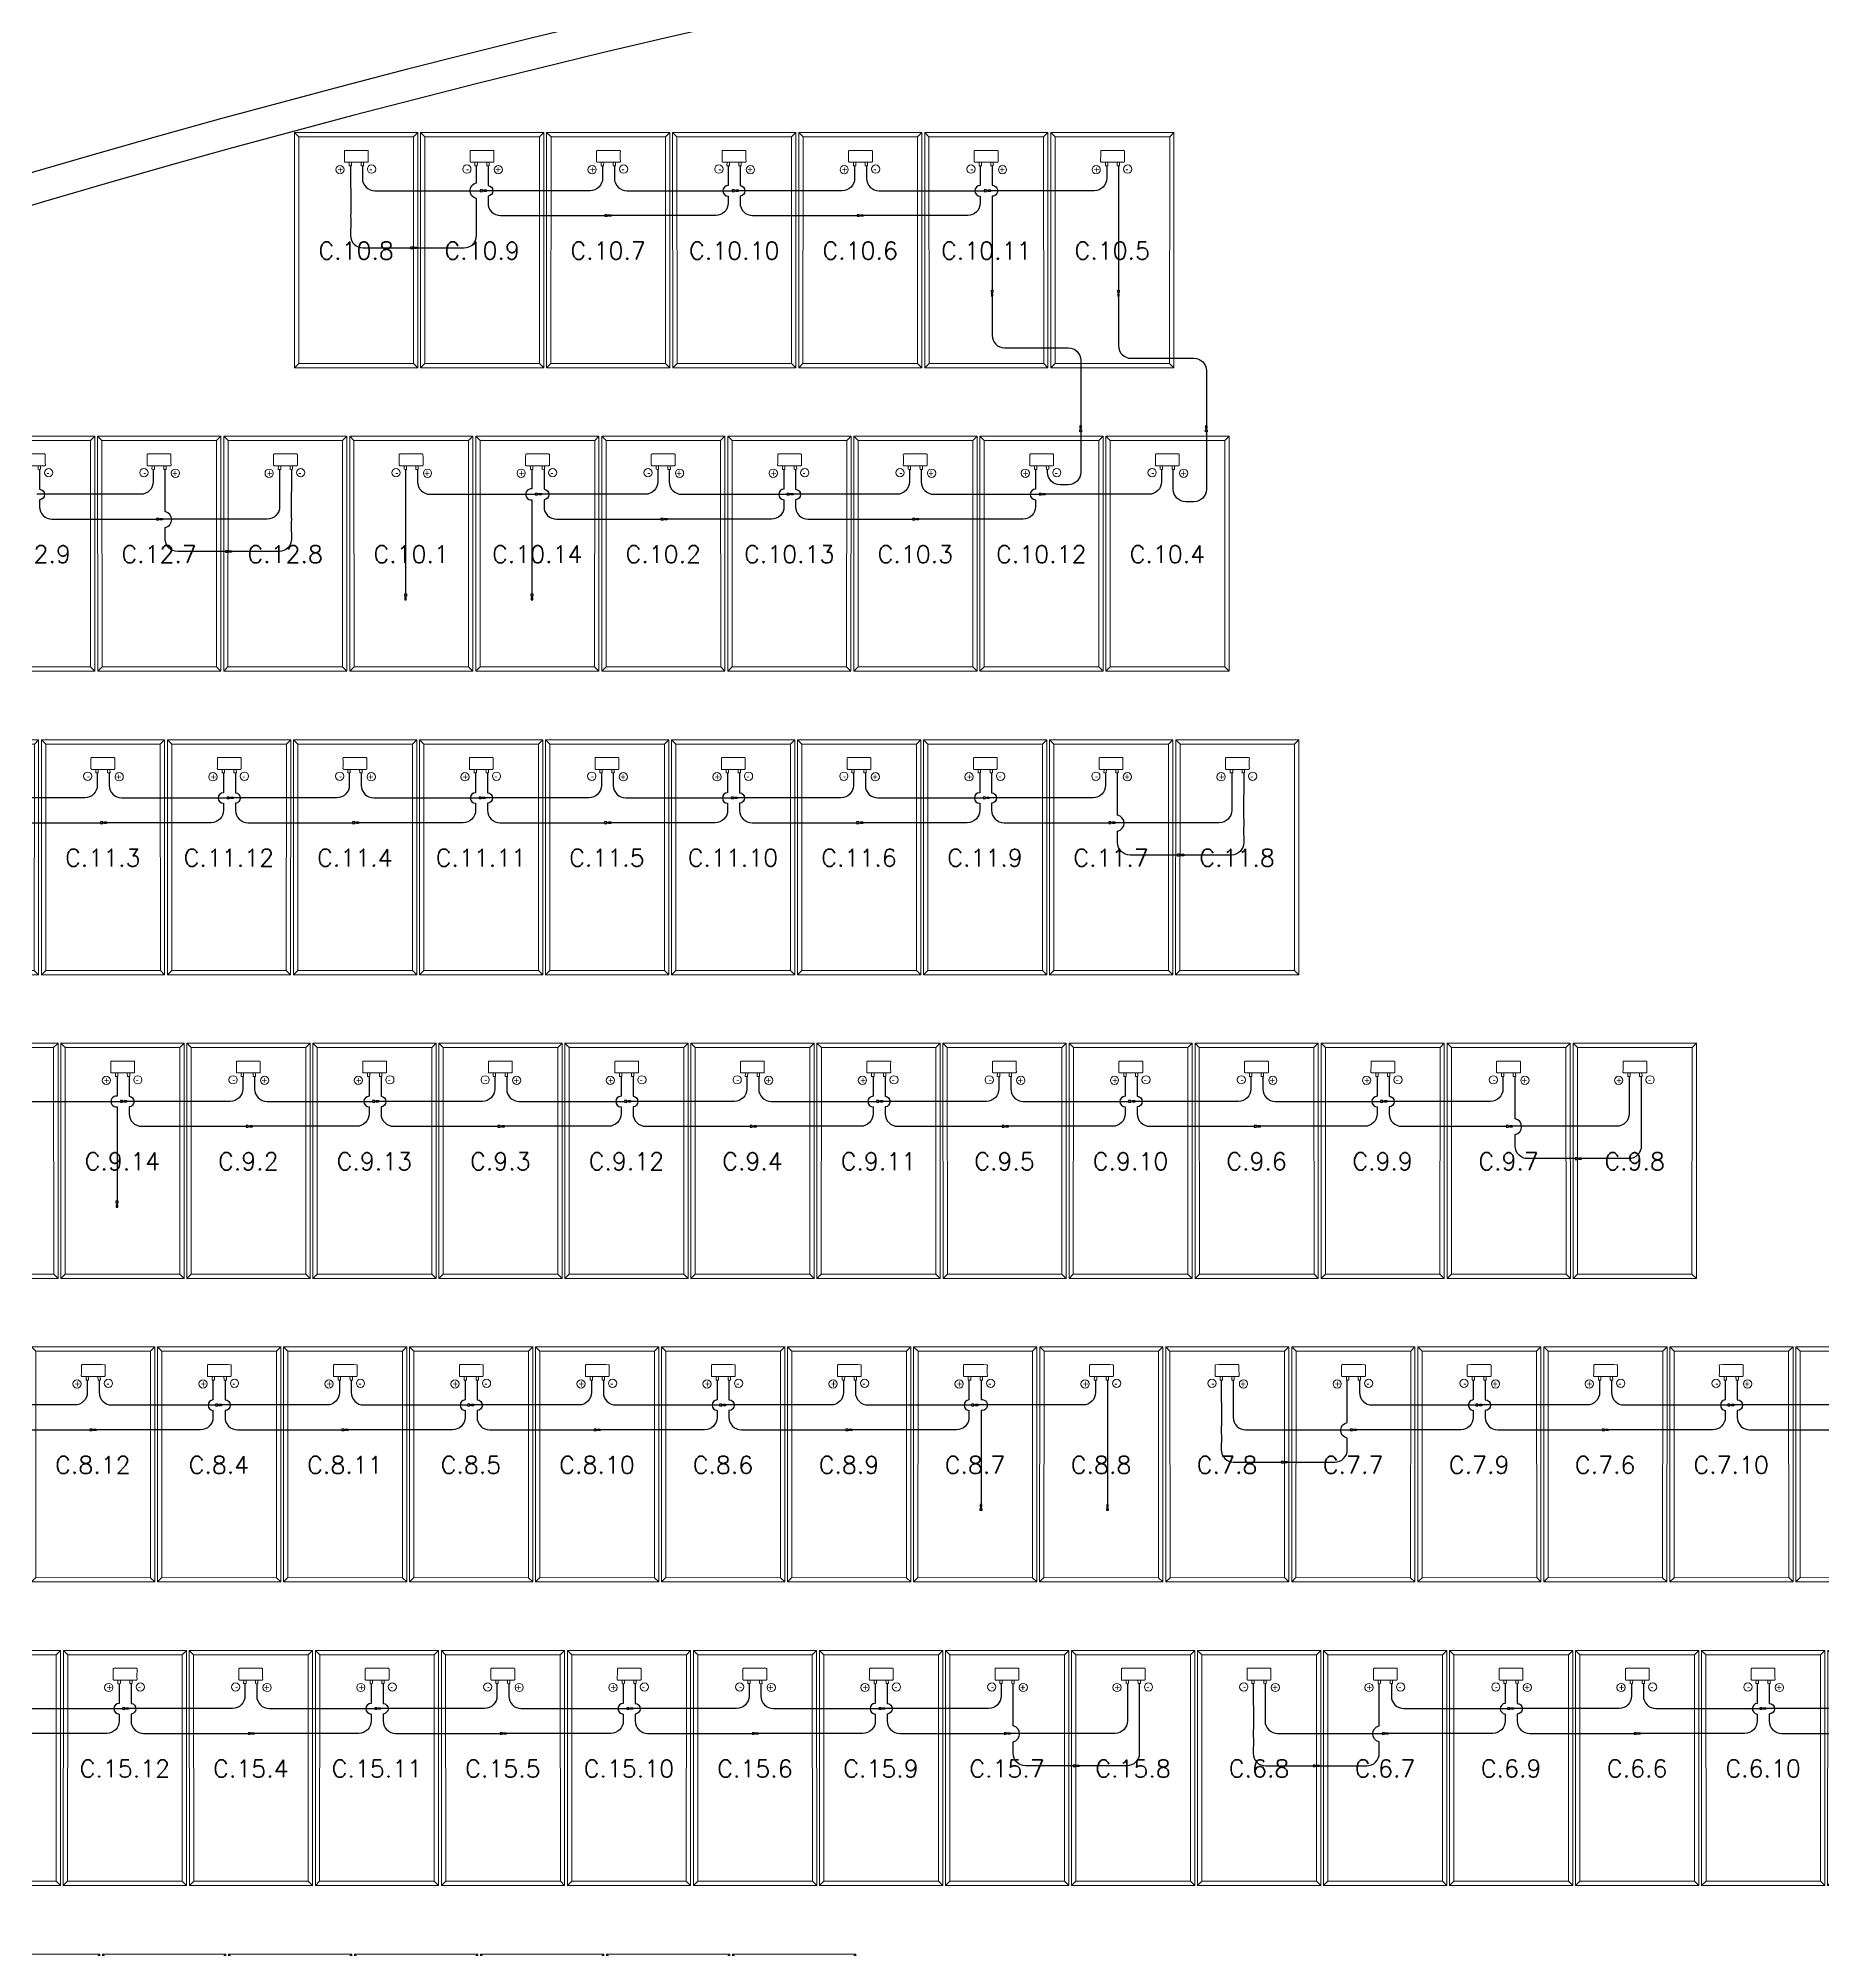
# Model space of a CAD drawing. Header units: metres. Extents: x 1796 to 2240, y -1398 to -999.
# Drawn here: x 1945.82 to 1960.17, y -1200.51 to -1185.15 of the extents above; entities that cross this region are included whole.
import ezdxf

# ---------------------------------------------------------------- set-up
doc = ezdxf.new("R2010")
doc.units = ezdxf.units.M
doc.header["$MEASUREMENT"] = 0
for name, color, linetype in [('ARQUITETURA', 253, 'CONTINUOUS'), ('CABO_MODULO_FV', 7, 'CONTINUOUS'), ('CABO_ORION_FV', 7, 'CONTINUOUS'), ('CONECTOR_MODULO_FV', 3, 'CONTINUOUS'), ('MÓDULOS FV', 7, 'CONTINUOUS')]:
    doc.layers.add(name, color=color, linetype=linetype)
doc.layers.add('MOD_ALOCADOS_A', color=5, linetype='CONTINUOUS', lineweight=9)
doc.layers.add('MODULOS_PV', color=2, linetype='CONTINUOUS', lineweight=9)
doc.styles.add('R120-500', font='romans.shx', dxfattribs={"height": 1.5})

# ---------------------------------------------------------------- blocks, each defined once
blk = doc.blocks.new('modulo')
at = {"layer": 'MODULOS_PV', "color": 8}
for p, q in [((-0.751, 2.014), (-0.753, 2.063)), ((-1.381, 1.342), (-1.43, 1.34)), ((0.577, 0.769), (0.626, 0.771)), ((-0.053, 0.097), (-0.051, 0.048))]:
    blk.add_line(p, q, dxfattribs=at)
for points in [[(-1.43, 1.34), (-0.753, 2.063), (0.626, 0.771), (-0.051, 0.048)], [(-1.381, 1.342), (-0.751, 2.014), (0.577, 0.769), (-0.053, 0.097)]]:
    blk.add_lwpolyline(points, close=True, dxfattribs=at)
for points in [[(-0.878, 1.581), (-0.857, 1.562), (-0.87, 1.548), (-0.891, 1.567)], [(-0.956, 1.498), (-0.935, 1.478), (-0.922, 1.492), (-0.943, 1.512)]]:
    blk.add_lwpolyline(points, dxfattribs=at)
blk.add_circle((-0.793, 1.591), 0.0332, dxfattribs=at)
at = {"layer": 'MODULOS_PV', "color": 1}
blk.add_circle((-0.963, 1.403), 0.0332, dxfattribs=at)
at = {"layer": 'MODULOS_PV', "color": 8}
blk.add_open_spline([(-0.986, 1.473), (-1.006, 1.493), (-1.027, 1.512), (-1.048, 1.532), (-1.048, 1.532), (-1.049, 1.534), (-1.049, 1.536), (-1.048, 1.538), (-1.048, 1.539), (-1.007, 1.583), (-0.966, 1.627), (-0.925, 1.67), (-0.924, 1.671), (-0.922, 1.672), (-0.919, 1.672), (-0.918, 1.671), (-0.917, 1.671), (-0.897, 1.652), (-0.876, 1.632), (-0.855, 1.613), (-0.855, 1.612), (-0.854, 1.611), (-0.854, 1.608), (-0.855, 1.606), (-0.855, 1.605), (-0.896, 1.561), (-0.937, 1.518), (-0.978, 1.474), (-0.979, 1.473), (-0.981, 1.472), (-0.984, 1.472), (-0.985, 1.473), (-0.986, 1.473)], degree=3, knots=[0, 0, 0, 0, 1, 1, 1, 1.002534, 1.003925, 1.008052, 1.008052, 1.008052, 2.008052, 2.008052, 2.008052, 2.012179, 2.01357, 2.016104, 2.016104, 2.016104, 3.016104, 3.016104, 3.016104, 3.018638, 3.02003, 3.024156, 3.024156, 3.024156, 4.024156, 4.024156, 4.024156, 4.028283, 4.029675, 4.032208, 4.032208, 4.032208, 4.032208], dxfattribs=at)
at = {"layer": 'MODULOS_PV', "color": 8, "insert": (-0.827, 1.597), "char_height": 0.0572, "width": 0.10748, "attachment_point": 1, "rotation": 46.8722}
blk.add_mtext('-', dxfattribs=at)
at = {"layer": 'MODULOS_PV', "color": 1, "insert": (-0.997, 1.409), "char_height": 0.0572, "width": 0.10748, "attachment_point": 1, "rotation": 46.8722}
blk.add_mtext('+', dxfattribs=at)
blk = doc.blocks.new('CONECTOR_PLACA')
at = {"layer": 'CONECTOR_MODULO_FV'}
blk.add_hatch(color=256, dxfattribs=at).paths.add_polyline_path([(-0.001, -0.018), (0.001, -0.018), (0.001, -0.024), (0, -0.024), (-0.001, -0.024)])
for p, q in [((0, 0), (-0.006, 0)), ((-0.006, 0), (-0.006, -0.018)), ((0.006, 0), (0, 0)), ((0.006, -0.018), (0.006, 0)), ((-0.006, -0.018), (0.006, -0.018)), ((-0.001, -0.018), (-0.001, -0.024)), ((0.001, -0.018), (0.001, -0.024))]:
    blk.add_line(p, q, dxfattribs=at)
for points in [[(-0.002, -0.018), (-0.002, -0.022), (-0.001, -0.023), (-0.001, -0.024), (0, -0.024)], [(0.002, -0.018), (0.002, -0.022), (0.001, -0.023), (0.001, -0.024), (0, -0.024)]]:
    blk.add_lwpolyline(points, dxfattribs=at)
blk = doc.blocks.new('CONECTOR ORION')
at = {"layer": 'CONECTOR_MODULO_FV', "true_color": 0xf8d731}
blk.add_hatch(color=40, dxfattribs=at).paths.add_polyline_path([(-537.822, -669.536), (-537.822, -669.538), (-537.816, -669.538), (-537.816, -669.537), (-537.816, -669.536)])
at = {"layer": 'CONECTOR_MODULO_FV', "color": 40, "true_color": 0xf8d731}
for p, q in [((-537.84, -669.537), (-537.84, -669.531)), ((-537.84, -669.531), (-537.822, -669.531)), ((-537.84, -669.543), (-537.84, -669.537)), ((-537.822, -669.543), (-537.84, -669.543)), ((-537.822, -669.531), (-537.822, -669.543)), ((-537.822, -669.536), (-537.816, -669.536)), ((-537.822, -669.538), (-537.816, -669.538))]:
    blk.add_line(p, q, dxfattribs=at)
for points in [[(-537.822, -669.534), (-537.818, -669.534), (-537.817, -669.536), (-537.816, -669.536), (-537.816, -669.537)], [(-537.822, -669.539), (-537.818, -669.539), (-537.817, -669.538), (-537.816, -669.538), (-537.816, -669.537)]]:
    blk.add_lwpolyline(points, dxfattribs=at)

msp = doc.modelspace()

# ---------------------------------------------------------------- hatches: boundary and pattern name
at = {"layer": 'ARQUITETURA'}
h = msp.add_hatch(dxfattribs=at)
h.set_pattern_fill('AR-SAND', color=116, scale=3, angle=-46.877, style=0)
h.set_pattern_definition([(350.62296, (1466.5355, -762.2295), (4.08992, 4.08927), [0, -4.56, 0, -5.1, 0, -4.875]), (320.623, (1466.5355, -762.2295), (9.808834, 1.91215), [0, -2.46, 0, -4.11, 0, -1.575]), (280.623, (1464.013, -759.536), (6.39856, -6.807323), [0, -1.5, 0, -5.4, 0, -7.05]), (270.623, (1464.013, -759.536), (8.08648, -4.78256), [0, -0.75, 0, -3.54, 0, -4.05])])
edge = h.paths.add_edge_path()
edge.add_arc((1971.325, -1273.05), 92, 93.82041, 111.90763)
edge.add_line((1936.999, -1187.694), (1937.559, -1189.085))
edge.add_arc((1971.325, -1273.05), 90.5, 111.90763, 114.20354)
edge.add_line((1934.222, -1190.505), (1933.608, -1189.137))
edge.add_arc((1971.325, -1273.05), 92, 114.20328, 121.57407)
edge.add_line((1923.154, -1194.669), (1910.162, -1202.654))
edge.add_line((1910.162, -1202.654), (1908.838, -1200.501))
edge.add_arc((1971.325, -1273.05), 95.75, 93.77161, 130.73854, ccw=False)
edge.add_line((1965.027, -1177.507), (1965.195, -1181.254))
edge = h.paths.add_edge_path()
edge.add_arc((1971.325, -1273.05), 92, 79.39324, 91.32909)
edge.add_line((1969.191, -1181.075), (1969.023, -1177.328))
edge.add_arc((1971.325, -1273.05), 95.75, 79.39324, 91.37788, ccw=False)
edge.add_line((1988.95, -1178.936), (2001.352, -1181.259))
edge.add_line((2001.352, -1181.259), (2013.609, -1210.073))
edge.add_line((2013.609, -1210.073), (1999.373, -1207.291))
edge.add_line((1999.373, -1207.291), (1985.934, -1214.289))
edge.add_line((1985.934, -1214.289), (1979.219, -1214.591))
edge.add_line((1979.219, -1214.591), (1980.336, -1202.624))
edge.add_arc((1971.325, -1273.05), 71, 79.39324, 82.70853, ccw=False)
edge.add_line((1984.394, -1203.263), (1999.541, -1206.1))
edge.add_arc((2068.683, -1199.209), 69.485, 169.39324, 185.69147, ccw=False)
edge.add_line((2000.386, -1186.419), (1987.983, -1184.096))
edge.add_line((1987.983, -1184.096), (1988.26, -1182.622))

# ---------------------------------------------------------------- linework, layer by layer
for radius, start, end in [(97.75, 79.39324, 130.73854), (92, 93.82041, 111.90763), (90.5, 79.39324, 121.57407), (90.25, 79.39324, 121.57407), (72.75, 79.39324, 121.57407)]:
    msp.add_arc((1971.325, -1273.05), radius, start, end, dxfattribs=at)
at = {"layer": 'CABO_MODULO_FV'}
for p, q in [((1954.508, -1186.176), (1954.508, -1187.176)), ((1948.778, -1188.616), (1948.778, -1189.616)), ((1954.419, -1195.936), (1954.419, -1196.936))]:
    msp.add_line(p, q, dxfattribs=at)
at = {"layer": 'CABO_MODULO_FV', "color": 1}
for points in [[(1948.335, -1186.176), (1948.337, -1186.534, 0.030541), (1948.337, -1186.622), (1948.335, -1186.736, 0.414214), (1948.435, -1186.836), (1948.817, -1186.836)], [(1950.361, -1186.176), (1950.361, -1186.276, -0.414214), (1950.261, -1186.376), (1949.426, -1186.376)], [(1949.44, -1186.176), (1949.44, -1186.335, -0.928013), (1949.44, -1186.42), (1949.44, -1186.476, 0.414214), (1949.54, -1186.576), (1950.38, -1186.576)], [(1952.387, -1186.176), (1952.387, -1186.276, -0.414214), (1952.287, -1186.376), (1951.452, -1186.376)], [(1951.466, -1186.176), (1951.466, -1186.335, -0.928013), (1951.466, -1186.42), (1951.466, -1186.476, 0.414214), (1951.566, -1186.576), (1952.406, -1186.576)], [(1954.413, -1186.176), (1954.413, -1186.276, -0.414214), (1954.313, -1186.376), (1953.478, -1186.376)], [(1953.492, -1186.176), (1953.492, -1186.333, -1.003154), (1953.492, -1186.421), (1953.492, -1187.176)], [(1955.214, -1188.315), (1955.214, -1188.776, -0.414211), (1955.114, -1188.876), (1955.048, -1188.876, -0.414214), (1954.948, -1188.776), (1954.948, -1188.616)], [(1947.765, -1188.616), (1947.765, -1188.775, -0.004246), (1947.765, -1188.86), (1947.765, -1188.916, -0.414214), (1947.665, -1189.016), (1946.824, -1189.016)], [(1947.329, -1189.276), (1946.946, -1189.276, -0.414214), (1946.846, -1189.176), (1946.846, -1189.083, 0.823789), (1946.846, -1188.956), (1946.846, -1188.616)], [(1948.873, -1188.616), (1948.873, -1188.716, 0.414214), (1948.973, -1188.816), (1949.82, -1188.816)], [(1949.793, -1188.616), (1949.793, -1188.773, 1.12956), (1949.793, -1188.861), (1949.793, -1189.616)], [(1951.819, -1188.616), (1951.819, -1188.775, 1), (1951.819, -1188.86), (1951.819, -1188.916, -0.414214), (1951.719, -1189.016), (1950.879, -1189.016)], [(1950.896, -1188.616), (1950.896, -1188.716, 0.414214), (1950.996, -1188.816), (1951.843, -1188.816)], [(1953.841, -1188.616), (1953.841, -1188.775, 1), (1953.841, -1188.86), (1953.841, -1188.916, -0.414214), (1953.741, -1189.016), (1952.901, -1189.016)], [(1952.922, -1188.616), (1952.922, -1188.716, 0.414214), (1953.022, -1188.816), (1953.869, -1188.816)], [(1947.314, -1191.056), (1947.314, -1191.215, 1), (1947.314, -1191.3), (1947.314, -1191.356, -0.414214), (1947.214, -1191.456), (1946.374, -1191.456)], [(1946.395, -1191.056), (1946.395, -1191.156, 0.414214), (1946.495, -1191.256), (1947.342, -1191.256)], [(1949.34, -1191.056), (1949.34, -1191.215, 1), (1949.34, -1191.3), (1949.34, -1191.356, -0.414214), (1949.24, -1191.456), (1948.4, -1191.456)], [(1948.421, -1191.056), (1948.421, -1191.156, 0.414214), (1948.521, -1191.256), (1949.368, -1191.256)], [(1951.366, -1191.056), (1951.366, -1191.215, 1), (1951.366, -1191.3), (1951.366, -1191.356, -0.414214), (1951.266, -1191.456), (1950.426, -1191.456)], [(1950.447, -1191.056), (1950.447, -1191.156, 0.414214), (1950.547, -1191.256), (1951.394, -1191.256)], [(1953.392, -1191.056), (1953.392, -1191.215, 1), (1953.392, -1191.3), (1953.392, -1191.356, -0.414214), (1953.292, -1191.456), (1952.452, -1191.456)], [(1952.473, -1191.056), (1952.473, -1191.156, 0.414214), (1952.573, -1191.256), (1953.42, -1191.256)], [(1955.418, -1191.056), (1955.418, -1191.215, -0.000442), (1955.418, -1191.3), (1955.418, -1191.356, -0.414214), (1955.318, -1191.456), (1954.478, -1191.456)], [(1954.983, -1191.716), (1954.601, -1191.716, -0.414214), (1954.501, -1191.616), (1954.501, -1191.523, 0.823789), (1954.501, -1191.396), (1954.501, -1191.056)], [(1945.538, -1193.496), (1945.538, -1193.596, 0.414214), (1945.638, -1193.696), (1946.485, -1193.696)], [(1946.458, -1193.496), (1946.458, -1193.653, 1.12956), (1946.458, -1193.741), (1946.458, -1194.496)], [(1948.484, -1193.496), (1948.484, -1193.655, 1), (1948.484, -1193.74), (1948.484, -1193.796, -0.414214), (1948.384, -1193.896), (1947.544, -1193.896)], [(1947.564, -1193.496), (1947.564, -1193.596, 0.414214), (1947.664, -1193.696), (1948.511, -1193.696)], [(1950.509, -1193.496), (1950.509, -1193.655, 1), (1950.509, -1193.74), (1950.509, -1193.796, -0.414214), (1950.409, -1193.896), (1949.569, -1193.896)], [(1949.59, -1193.496), (1949.59, -1193.596, 0.414214), (1949.69, -1193.696), (1950.537, -1193.696)], [(1952.535, -1193.496), (1952.535, -1193.655, 1), (1952.535, -1193.74), (1952.535, -1193.796, -0.414214), (1952.435, -1193.896), (1951.595, -1193.896)], [(1951.616, -1193.496), (1951.616, -1193.596, 0.414214), (1951.716, -1193.696), (1952.563, -1193.696)], [(1954.561, -1193.496), (1954.561, -1193.655, 1), (1954.561, -1193.74), (1954.561, -1193.796, -0.414214), (1954.461, -1193.896), (1953.621, -1193.896)], [(1953.642, -1193.496), (1953.642, -1193.596, 0.414214), (1953.742, -1193.696), (1954.589, -1193.696)], [(1956.587, -1193.496), (1956.587, -1193.655, 1), (1956.587, -1193.74), (1956.587, -1193.796, -0.414214), (1956.487, -1193.896), (1955.647, -1193.896)], [(1955.668, -1193.496), (1955.668, -1193.596, 0.414214), (1955.768, -1193.696), (1956.615, -1193.696)], [(1958.613, -1193.496), (1958.613, -1193.655, -0.000442), (1958.613, -1193.74), (1958.613, -1193.796, -0.414214), (1958.513, -1193.896), (1957.673, -1193.896)], [(1958.178, -1194.156), (1957.796, -1194.156, -0.414214), (1957.696, -1194.056), (1957.696, -1193.963, 0.823789), (1957.696, -1193.836), (1957.696, -1193.496)], [(1946.219, -1195.936), (1946.219, -1196.036, -0.414214), (1946.119, -1196.136), (1945.272, -1196.136)], [(1945.3, -1195.936), (1945.3, -1196.095, -1), (1945.3, -1196.18), (1945.3, -1196.236, 0.414214), (1945.4, -1196.336), (1946.24, -1196.336)], [(1948.245, -1195.936), (1948.245, -1196.036, -0.414214), (1948.145, -1196.136), (1947.298, -1196.136)], [(1947.326, -1195.936), (1947.326, -1196.095, -1), (1947.326, -1196.18), (1947.326, -1196.236, 0.414214), (1947.426, -1196.336), (1948.266, -1196.336)], [(1950.271, -1195.936), (1950.271, -1196.036, -0.414214), (1950.171, -1196.136), (1949.324, -1196.136)], [(1949.352, -1195.936), (1949.352, -1196.095, -1), (1949.352, -1196.18), (1949.352, -1196.236, 0.414214), (1949.452, -1196.336), (1950.292, -1196.336)], [(1952.297, -1195.936), (1952.297, -1196.036, -0.414214), (1952.197, -1196.136), (1951.35, -1196.136)], [(1951.377, -1195.936), (1951.377, -1196.095, -1), (1951.377, -1196.18), (1951.377, -1196.236, 0.414214), (1951.477, -1196.336), (1952.317, -1196.336)], [(1954.323, -1195.936), (1954.323, -1196.036, -0.414214), (1954.223, -1196.136), (1953.376, -1196.136)], [(1953.403, -1195.936), (1953.403, -1196.093, -1.12956), (1953.403, -1196.181), (1953.403, -1196.936)], [(1955.43, -1195.936), (1955.43, -1196.095, 0.000442), (1955.43, -1196.18), (1955.43, -1196.236, 0.414214), (1955.53, -1196.336), (1956.37, -1196.336)], [(1955.865, -1196.596), (1956.247, -1196.596, 0.414214), (1956.347, -1196.496), (1956.347, -1196.403, -0.823789), (1956.347, -1196.276), (1956.347, -1195.936)], [(1958.375, -1195.936), (1958.375, -1196.036, -0.414214), (1958.275, -1196.136), (1957.428, -1196.136)], [(1957.456, -1195.936), (1957.456, -1196.095, -1), (1957.456, -1196.18), (1957.456, -1196.236, 0.414214), (1957.556, -1196.336), (1958.396, -1196.336)], [(1960.401, -1195.936), (1960.401, -1196.036, -0.414214), (1960.301, -1196.136), (1959.454, -1196.136)], [(1959.482, -1195.936), (1959.482, -1196.095, -1), (1959.482, -1196.18), (1959.482, -1196.236, 0.414214), (1959.582, -1196.336), (1960.422, -1196.336)], [(1946.475, -1198.376), (1946.475, -1198.535, 1), (1946.475, -1198.62), (1946.475, -1198.676, -0.414214), (1946.375, -1198.776), (1945.534, -1198.776)], [(1945.555, -1198.376), (1945.555, -1198.476, 0.414214), (1945.655, -1198.576), (1946.503, -1198.576)], [(1948.501, -1198.376), (1948.501, -1198.535, 1), (1948.501, -1198.62), (1948.501, -1198.676, -0.414214), (1948.401, -1198.776), (1947.56, -1198.776)], [(1947.581, -1198.376), (1947.581, -1198.476, 0.414214), (1947.681, -1198.576), (1948.529, -1198.576)], [(1950.527, -1198.376), (1950.527, -1198.535, 1), (1950.527, -1198.62), (1950.527, -1198.676, -0.414214), (1950.427, -1198.776), (1949.586, -1198.776)], [(1949.607, -1198.376), (1949.607, -1198.476, 0.414214), (1949.707, -1198.576), (1950.555, -1198.576)], [(1952.553, -1198.376), (1952.553, -1198.535, 1), (1952.553, -1198.62), (1952.553, -1198.676, -0.414214), (1952.453, -1198.776), (1951.612, -1198.776)], [(1951.633, -1198.376), (1951.633, -1198.476, 0.414214), (1951.733, -1198.576), (1952.581, -1198.576)], [(1954.579, -1198.376), (1954.579, -1198.535, -0.000442), (1954.579, -1198.62), (1954.579, -1198.676, -0.414214), (1954.479, -1198.776), (1953.638, -1198.776)], [(1954.144, -1199.036), (1953.761, -1199.036, -0.414214), (1953.661, -1198.936), (1953.661, -1198.843, 0.823789), (1953.661, -1198.716), (1953.661, -1198.376)], [(1955.686, -1198.376), (1955.686, -1198.535, 0.000442), (1955.686, -1198.62), (1955.686, -1198.676, 0.414214), (1955.786, -1198.776), (1956.627, -1198.776)], [(1956.121, -1199.036), (1956.504, -1199.036, 0.414214), (1956.604, -1198.936), (1956.604, -1198.843, -0.823789), (1956.604, -1198.716), (1956.604, -1198.376)], [(1958.632, -1198.376), (1958.632, -1198.476, -0.414214), (1958.532, -1198.576), (1957.684, -1198.576)], [(1957.712, -1198.376), (1957.712, -1198.535, -1), (1957.712, -1198.62), (1957.712, -1198.676, 0.414214), (1957.812, -1198.776), (1958.653, -1198.776)], [(1960.658, -1198.376), (1960.658, -1198.476, -0.414214), (1960.558, -1198.576), (1959.71, -1198.576)], [(1959.738, -1198.376), (1959.738, -1198.535, -1), (1959.738, -1198.62), (1959.738, -1198.676, 0.414214), (1959.838, -1198.776), (1960.679, -1198.776)]]:
    msp.add_lwpolyline(points, format="xyb", dxfattribs=at)
at = {"layer": 'CABO_MODULO_FV'}
for points in [[(1948.43, -1186.176), (1948.43, -1186.276, 0.414214), (1948.53, -1186.376), (1949.377, -1186.376)], [(1948.866, -1186.836), (1949.248, -1186.836, 0.414214), (1949.348, -1186.736), (1949.348, -1186.439, -0.823789), (1949.348, -1186.312), (1949.348, -1186.176)], [(1951.37, -1186.176), (1951.37, -1186.335, 1), (1951.37, -1186.42), (1951.37, -1186.476, -0.414214), (1951.27, -1186.576), (1950.429, -1186.576)], [(1950.456, -1186.176), (1950.456, -1186.276, 0.414214), (1950.556, -1186.376), (1951.403, -1186.376)], [(1953.396, -1186.176), (1953.396, -1186.335, 1), (1953.396, -1186.42), (1953.396, -1186.476, -0.414214), (1953.296, -1186.576), (1952.455, -1186.576)], [(1952.482, -1186.176), (1952.482, -1186.276, 0.414214), (1952.582, -1186.376), (1953.429, -1186.376)], [(1954.204, -1188.315), (1954.204, -1188.64, -0.414211), (1954.104, -1188.74), (1954.038, -1188.74, -0.414214), (1953.938, -1188.64), (1953.938, -1188.616)], [(1946.749, -1188.616), (1946.749, -1188.716, -0.414214), (1946.649, -1188.816), (1945.814, -1188.816)], [(1945.835, -1188.616), (1945.835, -1188.775, -0.928013), (1945.835, -1188.86), (1945.835, -1188.916, 0.414214), (1945.935, -1189.016), (1946.775, -1189.016)], [(1947.86, -1188.616), (1947.858, -1188.974, -0.030541), (1947.858, -1189.062), (1947.86, -1189.176, -0.414214), (1947.76, -1189.276), (1947.377, -1189.276)], [(1950.804, -1188.616), (1950.804, -1188.716, -0.414214), (1950.704, -1188.816), (1949.869, -1188.816)], [(1949.89, -1188.616), (1949.89, -1188.775, -0.928013), (1949.89, -1188.86), (1949.89, -1188.916, 0.414214), (1949.99, -1189.016), (1950.83, -1189.016)], [(1952.827, -1188.616), (1952.827, -1188.716, -0.414214), (1952.727, -1188.816), (1951.892, -1188.816)], [(1951.912, -1188.616), (1951.912, -1188.775, -0.928013), (1951.912, -1188.86), (1951.912, -1188.916, 0.414214), (1952.012, -1189.016), (1952.852, -1189.016)], [(1954.853, -1188.616), (1954.853, -1188.716, -0.414214), (1954.753, -1188.816), (1953.918, -1188.816)], [(1946.299, -1191.056), (1946.299, -1191.156, -0.414214), (1946.199, -1191.256), (1945.365, -1191.256)], [(1945.384, -1191.056), (1945.384, -1191.215, -0.928013), (1945.384, -1191.3), (1945.384, -1191.356, 0.414214), (1945.484, -1191.456), (1946.325, -1191.456)], [(1948.325, -1191.056), (1948.325, -1191.156, -0.414214), (1948.225, -1191.256), (1947.391, -1191.256)], [(1947.41, -1191.056), (1947.41, -1191.215, -0.928013), (1947.41, -1191.3), (1947.41, -1191.356, 0.414214), (1947.51, -1191.456), (1948.351, -1191.456)], [(1950.351, -1191.056), (1950.351, -1191.156, -0.414214), (1950.251, -1191.256), (1949.417, -1191.256)], [(1949.436, -1191.056), (1949.436, -1191.215, -0.928013), (1949.436, -1191.3), (1949.436, -1191.356, 0.414214), (1949.536, -1191.456), (1950.377, -1191.456)], [(1952.377, -1191.056), (1952.377, -1191.156, -0.414214), (1952.277, -1191.256), (1951.443, -1191.256)], [(1951.462, -1191.056), (1951.462, -1191.215, -0.928013), (1951.462, -1191.3), (1951.462, -1191.356, 0.414214), (1951.562, -1191.456), (1952.403, -1191.456)], [(1954.403, -1191.056), (1954.403, -1191.156, -0.414214), (1954.303, -1191.256), (1953.469, -1191.256)], [(1953.488, -1191.056), (1953.488, -1191.215, -0.928013), (1953.488, -1191.3), (1953.488, -1191.356, 0.414214), (1953.588, -1191.456), (1954.429, -1191.456)], [(1955.514, -1191.056), (1955.513, -1191.414, -0.030541), (1955.513, -1191.502), (1955.514, -1191.616, -0.414214), (1955.414, -1191.716), (1955.032, -1191.716)], [(1947.468, -1193.496), (1947.468, -1193.596, -0.414214), (1947.368, -1193.696), (1946.534, -1193.696)], [(1946.555, -1193.496), (1946.555, -1193.655, -0.928013), (1946.555, -1193.74), (1946.555, -1193.796, 0.414214), (1946.655, -1193.896), (1947.495, -1193.896)], [(1949.494, -1193.496), (1949.494, -1193.596, -0.414214), (1949.394, -1193.696), (1948.56, -1193.696)], [(1948.58, -1193.496), (1948.58, -1193.655, -0.928013), (1948.58, -1193.74), (1948.58, -1193.796, 0.414214), (1948.68, -1193.896), (1949.52, -1193.896)], [(1951.52, -1193.496), (1951.52, -1193.596, -0.414214), (1951.42, -1193.696), (1950.586, -1193.696)], [(1950.606, -1193.496), (1950.606, -1193.655, -0.928013), (1950.606, -1193.74), (1950.606, -1193.796, 0.414214), (1950.706, -1193.896), (1951.546, -1193.896)], [(1953.546, -1193.496), (1953.546, -1193.596, -0.414214), (1953.446, -1193.696), (1952.612, -1193.696)], [(1952.632, -1193.496), (1952.632, -1193.655, -0.928013), (1952.632, -1193.74), (1952.632, -1193.796, 0.414214), (1952.732, -1193.896), (1953.572, -1193.896)], [(1955.572, -1193.496), (1955.572, -1193.596, -0.414214), (1955.472, -1193.696), (1954.638, -1193.696)], [(1954.658, -1193.496), (1954.658, -1193.655, -0.928013), (1954.658, -1193.74), (1954.658, -1193.796, 0.414214), (1954.758, -1193.896), (1955.598, -1193.896)], [(1957.598, -1193.496), (1957.598, -1193.596, -0.414214), (1957.498, -1193.696), (1956.664, -1193.696)], [(1956.684, -1193.496), (1956.684, -1193.655, -0.928013), (1956.684, -1193.74), (1956.684, -1193.796, 0.414214), (1956.784, -1193.896), (1957.624, -1193.896)], [(1958.71, -1193.496), (1958.708, -1193.854, -0.030541), (1958.708, -1193.942), (1958.71, -1194.056, -0.414214), (1958.61, -1194.156), (1958.227, -1194.156)], [(1947.229, -1195.936), (1947.229, -1196.095, 0.928013), (1947.229, -1196.18), (1947.229, -1196.236, -0.414214), (1947.129, -1196.336), (1946.289, -1196.336)], [(1946.315, -1195.936), (1946.315, -1196.036, 0.414214), (1946.415, -1196.136), (1947.249, -1196.136)], [(1949.255, -1195.936), (1949.255, -1196.095, 0.928013), (1949.255, -1196.18), (1949.255, -1196.236, -0.414214), (1949.155, -1196.336), (1948.315, -1196.336)], [(1948.341, -1195.936), (1948.341, -1196.036, 0.414214), (1948.441, -1196.136), (1949.275, -1196.136)], [(1951.281, -1195.936), (1951.281, -1196.095, 0.928013), (1951.281, -1196.18), (1951.281, -1196.236, -0.414214), (1951.181, -1196.336), (1950.341, -1196.336)], [(1950.367, -1195.936), (1950.367, -1196.036, 0.414214), (1950.467, -1196.136), (1951.301, -1196.136)], [(1953.306, -1195.936), (1953.306, -1196.095, 0.928013), (1953.306, -1196.18), (1953.306, -1196.236, -0.414214), (1953.206, -1196.336), (1952.366, -1196.336)], [(1952.393, -1195.936), (1952.393, -1196.036, 0.414214), (1952.493, -1196.136), (1953.327, -1196.136)], [(1955.333, -1195.936), (1955.335, -1196.294, 0.030541), (1955.335, -1196.382), (1955.333, -1196.496, 0.414214), (1955.433, -1196.596), (1955.816, -1196.596)], [(1957.359, -1195.936), (1957.359, -1196.095, 0.928013), (1957.359, -1196.18), (1957.359, -1196.236, -0.414214), (1957.259, -1196.336), (1956.419, -1196.336)], [(1956.445, -1195.936), (1956.445, -1196.036, 0.414214), (1956.545, -1196.136), (1957.379, -1196.136)], [(1959.385, -1195.936), (1959.385, -1196.095, 0.928013), (1959.385, -1196.18), (1959.385, -1196.236, -0.414214), (1959.285, -1196.336), (1958.445, -1196.336)], [(1958.471, -1195.936), (1958.471, -1196.036, 0.414214), (1958.571, -1196.136), (1959.405, -1196.136)], [(1947.486, -1198.376), (1947.486, -1198.476, -0.414214), (1947.386, -1198.576), (1946.551, -1198.576)], [(1946.571, -1198.376), (1946.571, -1198.535, -0.928013), (1946.571, -1198.62), (1946.571, -1198.676, 0.414214), (1946.671, -1198.776), (1947.512, -1198.776)], [(1949.512, -1198.376), (1949.512, -1198.476, -0.414214), (1949.412, -1198.576), (1948.577, -1198.576)], [(1948.597, -1198.376), (1948.597, -1198.535, -0.928013), (1948.597, -1198.62), (1948.597, -1198.676, 0.414214), (1948.697, -1198.776), (1949.538, -1198.776)], [(1951.538, -1198.376), (1951.538, -1198.476, -0.414214), (1951.438, -1198.576), (1950.603, -1198.576)], [(1950.623, -1198.376), (1950.623, -1198.535, -0.928013), (1950.623, -1198.62), (1950.623, -1198.676, 0.414214), (1950.723, -1198.776), (1951.564, -1198.776)], [(1953.564, -1198.376), (1953.564, -1198.476, -0.414214), (1953.464, -1198.576), (1952.629, -1198.576)], [(1952.649, -1198.376), (1952.649, -1198.535, -0.928013), (1952.649, -1198.62), (1952.649, -1198.676, 0.414214), (1952.749, -1198.776), (1953.59, -1198.776)], [(1954.675, -1198.376), (1954.673, -1198.734, -0.030541), (1954.673, -1198.822), (1954.675, -1198.936, -0.414214), (1954.575, -1199.036), (1954.192, -1199.036)], [(1955.59, -1198.376), (1955.592, -1198.734, 0.030541), (1955.592, -1198.822), (1955.59, -1198.936, 0.414214), (1955.69, -1199.036), (1956.072, -1199.036)], [(1957.616, -1198.376), (1957.616, -1198.535, 0.928013), (1957.616, -1198.62), (1957.616, -1198.676, -0.414214), (1957.516, -1198.776), (1956.675, -1198.776)], [(1956.701, -1198.376), (1956.701, -1198.476, 0.414214), (1956.801, -1198.576), (1957.636, -1198.576)], [(1959.642, -1198.376), (1959.642, -1198.535, 0.928013), (1959.642, -1198.62), (1959.642, -1198.676, -0.414214), (1959.542, -1198.776), (1958.701, -1198.776)], [(1958.727, -1198.376), (1958.727, -1198.476, 0.414214), (1958.827, -1198.576), (1959.662, -1198.576)]]:
    msp.add_lwpolyline(points, format="xyb", dxfattribs=at)
at = {"layer": 'CABO_ORION_FV', "color": 14, "linetype": 'ByBlock'}
msp.add_lwpolyline([(1953.492, -1187.224), (1953.492, -1187.539, 0.414214), (1953.592, -1187.639), (1954.104, -1187.639, -0.414214), (1954.204, -1187.739), (1954.204, -1188.266)], format="xyb", dxfattribs=at)
at = {"layer": 'CABO_ORION_FV', "color": 9, "linetype": 'ByBlock', "true_color": 0xbababa}
msp.add_lwpolyline([(1954.508, -1187.224), (1954.508, -1187.623, 0.414214), (1954.608, -1187.723), (1955.114, -1187.723, -0.414214), (1955.214, -1187.823), (1955.214, -1188.266)], format="xyb", dxfattribs=at)

# ---------------------------------------------------------------- block references
at = {"layer": 'CONECTOR_MODULO_FV'}
for name, p, rotation in [('CONECTOR_PLACA', (1949.377, -1186.376), 90.00000000000001), ('CONECTOR_PLACA', (1951.403, -1186.376), 90.00000000000001), ('CONECTOR_PLACA', (1953.429, -1186.376), 90.00000000000001), ('CONECTOR_PLACA', (1950.38, -1186.576), 90.00000000000001), ('CONECTOR_PLACA', (1952.406, -1186.576), 90.00000000000001), ('CONECTOR_PLACA', (1948.817, -1186.836), 90.00000000000001), ('CONECTOR_PLACA', (1949.82, -1188.816), 90.00000000000001), ('CONECTOR_PLACA', (1951.843, -1188.816), 90.00000000000001), ('CONECTOR_PLACA', (1953.869, -1188.816), 90.00000000000001), ('CONECTOR_PLACA', (1946.775, -1189.016), 90.00000000000001), ('CONECTOR_PLACA', (1950.83, -1189.016), 90.00000000000001), ('CONECTOR_PLACA', (1952.852, -1189.016), 90.00000000000001), ('CONECTOR_PLACA', (1947.329, -1189.276), 90.00000000000001), ('CONECTOR_PLACA', (1947.342, -1191.256), 90.00000000000001), ('CONECTOR_PLACA', (1949.368, -1191.256), 90.00000000000001), ('CONECTOR_PLACA', (1951.394, -1191.256), 90.00000000000001), ('CONECTOR_PLACA', (1953.42, -1191.256), 90.00000000000001), ('CONECTOR_PLACA', (1946.325, -1191.456), 90.00000000000001), ('CONECTOR_PLACA', (1948.351, -1191.456), 90.00000000000001), ('CONECTOR_PLACA', (1950.377, -1191.456), 90.00000000000001), ('CONECTOR_PLACA', (1952.403, -1191.456), 90.00000000000001), ('CONECTOR_PLACA', (1954.429, -1191.456), 90.00000000000001), ('CONECTOR_PLACA', (1954.983, -1191.716), 90.00000000000001), ('CONECTOR_PLACA', (1946.485, -1193.696), 90.00000000000001), ('CONECTOR_PLACA', (1948.511, -1193.696), 90.00000000000001), ('CONECTOR_PLACA', (1950.537, -1193.696), 90.00000000000001), ('CONECTOR_PLACA', (1952.563, -1193.696), 90.00000000000001), ('CONECTOR_PLACA', (1954.589, -1193.696), 90.00000000000001), ('CONECTOR_PLACA', (1956.615, -1193.696), 90.00000000000001), ('CONECTOR_PLACA', (1947.495, -1193.896), 90.00000000000001), ('CONECTOR_PLACA', (1949.52, -1193.896), 90.00000000000001), ('CONECTOR_PLACA', (1951.546, -1193.896), 90.00000000000001), ('CONECTOR_PLACA', (1953.572, -1193.896), 90.00000000000001), ('CONECTOR_PLACA', (1955.598, -1193.896), 90.00000000000001), ('CONECTOR_PLACA', (1957.624, -1193.896), 90.00000000000001), ('CONECTOR_PLACA', (1958.178, -1194.156), 90.00000000000001), ('CONECTOR_PLACA', (1947.249, -1196.136), 90), ('CONECTOR_PLACA', (1949.275, -1196.136), 90), ('CONECTOR_PLACA', (1951.301, -1196.136), 90), ('CONECTOR_PLACA', (1953.327, -1196.136), 90), ('CONECTOR_PLACA', (1957.379, -1196.136), 90), ('CONECTOR_PLACA', (1959.405, -1196.136), 90), ('CONECTOR_PLACA', (1946.24, -1196.336), 90), ('CONECTOR_PLACA', (1948.266, -1196.336), 90), ('CONECTOR_PLACA', (1950.292, -1196.336), 90), ('CONECTOR_PLACA', (1952.317, -1196.336), 90), ('CONECTOR_PLACA', (1956.37, -1196.336), 90), ('CONECTOR_PLACA', (1958.396, -1196.336), 90), ('CONECTOR_PLACA', (1955.816, -1196.596), 90.00000000000001), ('CONECTOR ORION', (1283.866, -659.145), 90.00000000000001), ('CONECTOR ORION', (1284.882, -659.145), 90.00000000000001), ('CONECTOR_PLACA', (1946.503, -1198.576), 90.00000000000001), ('CONECTOR_PLACA', (1948.529, -1198.576), 90.00000000000001), ('CONECTOR_PLACA', (1950.555, -1198.576), 90.00000000000001), ('CONECTOR_PLACA', (1952.581, -1198.576), 90.00000000000001), ('CONECTOR_PLACA', (1957.636, -1198.576), 90), ('CONECTOR_PLACA', (1959.662, -1198.576), 90), ('CONECTOR_PLACA', (1947.512, -1198.776), 90.00000000000001), ('CONECTOR_PLACA', (1949.538, -1198.776), 90.00000000000001), ('CONECTOR_PLACA', (1951.564, -1198.776), 90.00000000000001), ('CONECTOR_PLACA', (1953.59, -1198.776), 90.00000000000001), ('CONECTOR_PLACA', (1956.627, -1198.776), 90), ('CONECTOR_PLACA', (1958.653, -1198.776), 90), ('CONECTOR_PLACA', (1954.144, -1199.036), 90.00000000000001), ('CONECTOR_PLACA', (1956.072, -1199.036), 90.00000000000001)]:
    msp.add_blockref(name, p, dxfattribs=dict(at, rotation=rotation))
at = {"layer": 'CONECTOR_MODULO_FV', "xscale": -1}
for name, p, rotation in [('CONECTOR_PLACA', (1949.426, -1186.376), 270), ('CONECTOR_PLACA', (1951.452, -1186.376), 270), ('CONECTOR_PLACA', (1953.478, -1186.376), 270), ('CONECTOR_PLACA', (1950.429, -1186.576), 270), ('CONECTOR_PLACA', (1952.455, -1186.576), 270), ('CONECTOR_PLACA', (1948.866, -1186.836), 270), ('CONECTOR ORION', (2623.029, -649.385), 270), ('CONECTOR ORION', (2624.045, -649.385), 270), ('CONECTOR ORION', (1284.667, -1726.106), 90), ('CONECTOR ORION', (1285.677, -1726.106), 90), ('CONECTOR_PLACA', (1954.204, -1188.315), 180), ('CONECTOR_PLACA', (1955.214, -1188.315), 180), ('CONECTOR_PLACA', (1949.869, -1188.816), 270), ('CONECTOR_PLACA', (1951.892, -1188.816), 270), ('CONECTOR_PLACA', (1953.918, -1188.816), 270), ('CONECTOR_PLACA', (1946.824, -1189.016), 270), ('CONECTOR_PLACA', (1950.879, -1189.016), 270), ('CONECTOR_PLACA', (1952.901, -1189.016), 270), ('CONECTOR_PLACA', (1947.377, -1189.276), 270), ('CONECTOR ORION', (2618.314, -651.825), 270), ('CONECTOR ORION', (2619.33, -651.825), 270), ('CONECTOR_PLACA', (1947.391, -1191.256), 270), ('CONECTOR_PLACA', (1949.417, -1191.256), 270), ('CONECTOR_PLACA', (1951.443, -1191.256), 270), ('CONECTOR_PLACA', (1953.469, -1191.256), 270), ('CONECTOR_PLACA', (1946.374, -1191.456), 270), ('CONECTOR_PLACA', (1948.4, -1191.456), 270), ('CONECTOR_PLACA', (1950.426, -1191.456), 270), ('CONECTOR_PLACA', (1952.452, -1191.456), 270), ('CONECTOR_PLACA', (1954.478, -1191.456), 270), ('CONECTOR_PLACA', (1955.032, -1191.716), 270), ('CONECTOR_PLACA', (1946.534, -1193.696), 270), ('CONECTOR_PLACA', (1948.56, -1193.696), 270), ('CONECTOR_PLACA', (1950.586, -1193.696), 270), ('CONECTOR_PLACA', (1952.612, -1193.696), 270), ('CONECTOR_PLACA', (1954.638, -1193.696), 270), ('CONECTOR_PLACA', (1956.664, -1193.696), 270), ('CONECTOR_PLACA', (1947.544, -1193.896), 270), ('CONECTOR_PLACA', (1949.569, -1193.896), 270), ('CONECTOR_PLACA', (1951.595, -1193.896), 270), ('CONECTOR_PLACA', (1953.621, -1193.896), 270), ('CONECTOR_PLACA', (1955.647, -1193.896), 270), ('CONECTOR_PLACA', (1957.673, -1193.896), 270), ('CONECTOR_PLACA', (1958.227, -1194.156), 270), ('CONECTOR ORION', (2615.995, -656.705), 270), ('CONECTOR_PLACA', (1947.298, -1196.136), 270), ('CONECTOR_PLACA', (1949.324, -1196.136), 270), ('CONECTOR_PLACA', (1951.35, -1196.136), 270), ('CONECTOR_PLACA', (1953.376, -1196.136), 270), ('CONECTOR_PLACA', (1957.428, -1196.136), 270), ('CONECTOR_PLACA', (1959.454, -1196.136), 270), ('CONECTOR_PLACA', (1946.289, -1196.336), 270), ('CONECTOR_PLACA', (1948.315, -1196.336), 270), ('CONECTOR_PLACA', (1950.341, -1196.336), 270), ('CONECTOR_PLACA', (1952.366, -1196.336), 270), ('CONECTOR_PLACA', (1956.419, -1196.336), 270), ('CONECTOR_PLACA', (1958.445, -1196.336), 270), ('CONECTOR_PLACA', (1955.864, -1196.596), 270), ('CONECTOR_PLACA', (1946.551, -1198.576), 270), ('CONECTOR_PLACA', (1948.577, -1198.576), 270), ('CONECTOR_PLACA', (1950.603, -1198.576), 270), ('CONECTOR_PLACA', (1952.629, -1198.576), 270), ('CONECTOR_PLACA', (1957.684, -1198.576), 270), ('CONECTOR_PLACA', (1959.71, -1198.576), 270), ('CONECTOR_PLACA', (1947.56, -1198.776), 270), ('CONECTOR_PLACA', (1949.586, -1198.776), 270), ('CONECTOR_PLACA', (1951.612, -1198.776), 270), ('CONECTOR_PLACA', (1953.638, -1198.776), 270), ('CONECTOR_PLACA', (1956.675, -1198.776), 270), ('CONECTOR_PLACA', (1958.701, -1198.776), 270), ('CONECTOR_PLACA', (1954.192, -1199.036), 270), ('CONECTOR_PLACA', (1956.121, -1199.036), 270)]:
    msp.add_blockref(name, p, dxfattribs=dict(at, rotation=rotation))
for p in [(1953.492, -1187.176), (1954.508, -1187.176), (1948.778, -1189.616), (1949.793, -1189.616), (1946.458, -1194.496)]:
    msp.add_blockref('CONECTOR_PLACA', p, dxfattribs=at)
at = {"layer": 'CONECTOR_MODULO_FV'}
for p in [(1953.403, -1196.936), (1954.419, -1196.936)]:
    msp.add_blockref('CONECTOR_PLACA', p, dxfattribs=at)
at = {"layer": 'MÓDULOS FV', "rotation": 313.12783086684}
for p in [(1947.885, -1187.869), (1949.911, -1187.869), (1951.937, -1187.869), (1953.963, -1187.869), (1945.289, -1190.309), (1947.315, -1190.309), (1949.341, -1190.309), (1951.367, -1190.309), (1953.393, -1190.309), (1944.837, -1192.749), (1946.863, -1192.749), (1948.889, -1192.749), (1950.915, -1192.749), (1952.941, -1192.749), (1954.967, -1192.749), (1946.006, -1195.189), (1948.032, -1195.189), (1950.058, -1195.189), (1952.084, -1195.189), (1954.11, -1195.189), (1956.136, -1195.189), (1958.162, -1195.189), (1944.757, -1197.629), (1945.77, -1197.629), (1946.783, -1197.629), (1947.796, -1197.629), (1948.809, -1197.629), (1949.822, -1197.629), (1950.835, -1197.629), (1951.848, -1197.629), (1952.861, -1197.629), (1953.874, -1197.629), (1955.9, -1197.629), (1957.926, -1197.629), (1959.952, -1197.629), (1944, -1200.069), (1946.026, -1200.069), (1948.052, -1200.069), (1950.078, -1200.069), (1952.104, -1200.069), (1954.13, -1200.069), (1956.156, -1200.069), (1958.182, -1200.069), (1960.208, -1200.069), (1945.328, -1202.509), (1947.354, -1202.509), (1949.38, -1202.509), (1951.406, -1202.509)]:
    msp.add_blockref('modulo', p, dxfattribs=at)
at = {"layer": 'MÓDULOS FV', "xscale": -1, "rotation": 46.87216913315991}
for p in [(1949.889, -1187.869), (1951.915, -1187.869), (1953.941, -1187.869), (1945.267, -1190.309), (1947.293, -1190.309), (1949.319, -1190.309), (1951.345, -1190.309), (1953.371, -1190.309), (1955.397, -1190.309), (1946.841, -1192.749), (1948.867, -1192.749), (1950.893, -1192.749), (1952.919, -1192.749), (1954.945, -1192.749), (1944.971, -1195.189), (1945.984, -1195.189), (1948.01, -1195.189), (1950.036, -1195.189), (1952.062, -1195.189), (1954.088, -1195.189), (1956.114, -1195.189), (1958.14, -1195.189), (1955.878, -1197.629), (1957.904, -1197.629), (1959.93, -1197.629), (1961.956, -1197.629), (1946.004, -1200.069), (1948.03, -1200.069), (1950.056, -1200.069), (1952.082, -1200.069), (1954.108, -1200.069), (1956.134, -1200.069), (1958.16, -1200.069), (1960.186, -1200.069), (1945.306, -1202.509), (1947.332, -1202.509), (1949.358, -1202.509), (1951.384, -1202.509)]:
    msp.add_blockref('modulo', p, dxfattribs=at)

# ---------------------------------------------------------------- texts
at = {"layer": 'MOD_ALOCADOS_A', "color": 1, "char_height": 0.14, "attachment_point": 5, "style": 'R120-500'}
for s, insert in [('C.10.8', (1948.38, -1186.858)), ('C.10.9', (1949.393, -1186.858)), ('C.10.7', (1950.406, -1186.858)), ('C.10.10', (1951.419, -1186.858)), ('C.10.6', (1952.432, -1186.858)), ('C.10.11', (1953.445, -1186.858)), ('C.10.5', (1954.458, -1186.858)), ('C.10.1', (1948.823, -1189.298)), ('C.10.14', (1949.836, -1189.298)), ('C.10.2', (1950.849, -1189.298)), ('C.10.13', (1951.862, -1189.298)), ('C.10.3', (1952.875, -1189.298)), ('C.10.12', (1953.888, -1189.298)), ('C.10.4', (1954.901, -1189.298))]:
    msp.add_mtext_dynamic_manual_height_columns(s, width=0.992, gutter_width=7.5, heights=[0], dxfattribs=dict(at, insert=insert))
at = {"layer": 'MOD_ALOCADOS_A', "color": 3, "char_height": 0.14, "attachment_point": 5, "style": 'R120-500'}
for s, insert in [('C.12.9', (1945.784, -1189.298)), ('C.12.7', (1946.797, -1189.298)), ('C.12.8', (1947.81, -1189.298)), ('C.7.8', (1955.381, -1196.618)), ('C.7.7', (1956.394, -1196.618)), ('C.7.9', (1957.407, -1196.618)), ('C.7.6', (1958.42, -1196.618)), ('C.7.10', (1959.433, -1196.618))]:
    msp.add_mtext_dynamic_manual_height_columns(s, width=0.992, gutter_width=7.5, heights=[0], dxfattribs=dict(at, insert=insert))
at = {"layer": 'MOD_ALOCADOS_A', "color": 2, "char_height": 0.14, "attachment_point": 5, "style": 'R120-500'}
for s, insert in [('C.11.3', (1946.344, -1191.738)), ('C.11.12', (1947.357, -1191.738)), ('C.11.4', (1948.37, -1191.738)), ('C.11.11', (1949.383, -1191.738)), ('C.11.5', (1950.396, -1191.738)), ('C.11.10', (1951.409, -1191.738)), ('C.11.6', (1952.422, -1191.738)), ('C.11.9', (1953.435, -1191.738)), ('C.11.7', (1954.448, -1191.738)), ('C.11.8', (1955.461, -1191.738)), ('C.6.8', (1955.638, -1199.058)), ('C.6.7', (1956.651, -1199.058)), ('C.6.9', (1957.664, -1199.058)), ('C.6.6', (1958.677, -1199.058)), ('C.6.10', (1959.69, -1199.058))]:
    msp.add_mtext_dynamic_manual_height_columns(s, width=0.992, gutter_width=7.5, heights=[0], dxfattribs=dict(at, insert=insert))
at = {"layer": 'MOD_ALOCADOS_A', "color": 6, "char_height": 0.14, "attachment_point": 5, "style": 'R120-500'}
for s, insert in [('C.9.14', (1946.501, -1194.178)), ('C.9.2', (1947.514, -1194.178)), ('C.9.13', (1948.527, -1194.178)), ('C.9.3', (1949.54, -1194.178)), ('C.9.12', (1950.553, -1194.178)), ('C.9.4', (1951.566, -1194.178)), ('C.9.11', (1952.579, -1194.178)), ('C.9.5', (1953.592, -1194.178)), ('C.9.10', (1954.605, -1194.178)), ('C.9.6', (1955.618, -1194.178)), ('C.9.9', (1956.631, -1194.178)), ('C.9.7', (1957.644, -1194.178)), ('C.9.8', (1958.657, -1194.178)), ('C.15.12', (1946.521, -1199.059)), ('C.15.4', (1947.534, -1199.059)), ('C.15.11', (1948.547, -1199.059)), ('C.15.5', (1949.56, -1199.059)), ('C.15.10', (1950.573, -1199.059)), ('C.15.6', (1951.586, -1199.059)), ('C.15.9', (1952.599, -1199.059)), ('C.15.7', (1953.612, -1199.059)), ('C.15.8', (1954.625, -1199.059))]:
    msp.add_mtext_dynamic_manual_height_columns(s, width=0.992, gutter_width=7.5, heights=[0], dxfattribs=dict(at, insert=insert))
at = {"layer": 'MOD_ALOCADOS_A', "color": 5, "char_height": 0.14, "attachment_point": 5, "style": 'R120-500'}
for s, insert in [('C.8.12', (1946.264, -1196.618)), ('C.8.4', (1947.277, -1196.618)), ('C.8.11', (1948.29, -1196.618)), ('C.8.5', (1949.303, -1196.618)), ('C.8.10', (1950.316, -1196.618)), ('C.8.6', (1951.329, -1196.618)), ('C.8.9', (1952.342, -1196.618)), ('C.8.7', (1953.355, -1196.618)), ('C.8.8', (1954.368, -1196.618))]:
    msp.add_mtext_dynamic_manual_height_columns(s, width=0.992, gutter_width=7.5, heights=[0], dxfattribs=dict(at, insert=insert))

doc.saveas('drawing.dxf')
